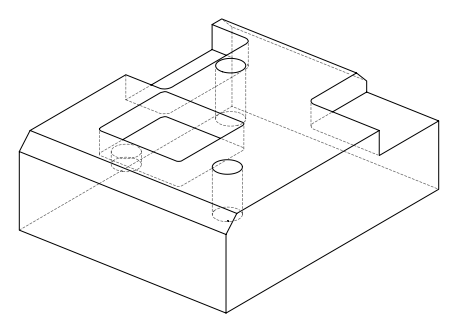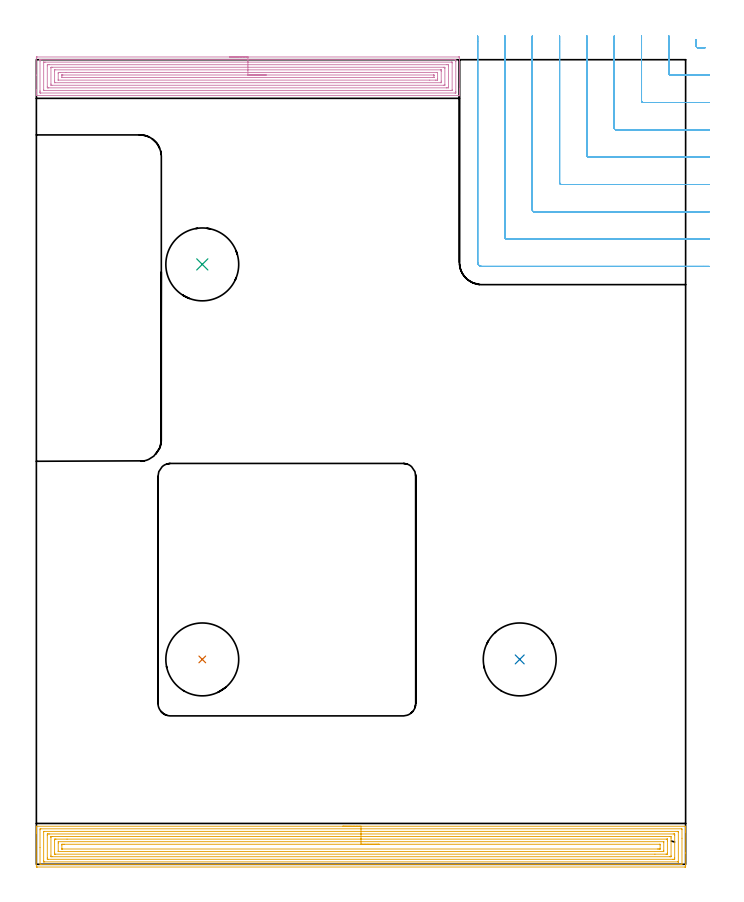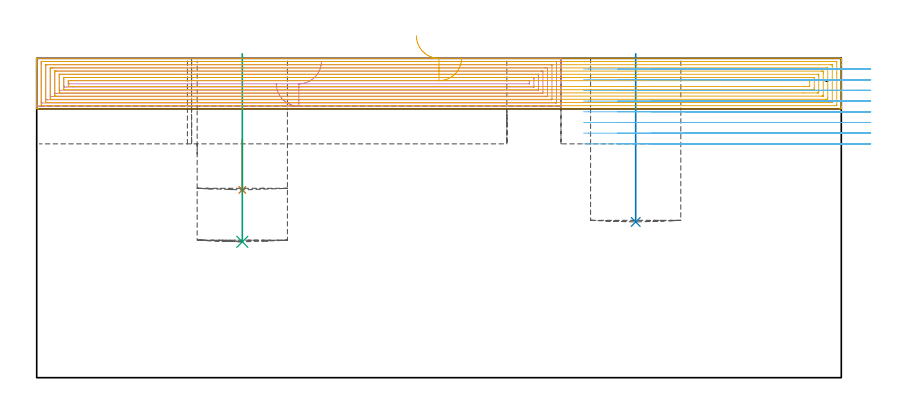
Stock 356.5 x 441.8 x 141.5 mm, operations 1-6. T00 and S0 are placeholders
(PLAN: 8 operations, 4 tool changes, 147 min)
(1 INDEXABLE_INSERT_DRILL_BLIND_HOLE_FROM_SOLID | STEP1POCKET | NXT0302_035 | 0.1 min | 72628 mm3)
(2 INDEXABLE_INSERT_DRILL_BLIND_HOLE_FROM_SOLID_1 | STEP1POCKET_1 | NXT0302_035 | 0.3 min | 90464 mm3)
(3 INDEXABLE_INSERT_DRILL_BLIND_HOLE_FROM_SOLID_2 | STEP1POCKET_2 | NXT0302_035 | 0.33 min | 101514 mm3)
(4 AREA_MILL | FG_CHAMFER_SURFACE | UGT0205_001 | 15.18 min | 54002 mm3)
(5 AREA_MILL_1 | FG_CHAMFER_SURFACE_1 | UGT0205_001 | 23.23 min | 89444 mm3)
(6 MILL_CORNER_NOTCH_RECTANGULAR | CORNER_NOTCH_RECTANGULAR | UGT0201_094 | Follow Part, ap 5, ae 75% | 21.17 min | 578367 mm3)
(7 MILL_RECTANGULAR_POCKET | POCKET_RECTANGULAR_STRAIGHT | NXT0201_011 | Follow Part, ap 3, ae 75% | 58.85 min | 694235 mm3)
(8 MILL_SLOT | SLOT_PARTIAL_RECTANGULAR | UGT0201_094 | Follow Part, ap 5, ae 75% | 27.82 min | 463694 mm3)
(TOOL NXT0302_035 | Index. Insert Drill 40mm [880-D4000L40-05] | D40 PA176 FL200 Z2)
(TOOL UGT0205_001 | Chamfer Mill 20 x 3 x 45 deg. | D20 FL50 Z2)
(TOOL UGT0201_094 | End mill 20 mm | D20 FL38 Z4)
(TOOL NXT0201_011 | ENDMILL 12mm [2P460-1200-NA 1630] | D12 FL38 Z6)
(OP 1 INDEXABLE_INSERT_DRILL_BLIND_HOLE_FROM_SOLID)
G17 G21 G94 G90
T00 M6
G54
G17 G0 G90 X91.1 Y112.5 S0 M3
G43 Z151.5 H1
G94 G81 G98 Z83.2 F250. R105.6
G80
M5
M2
(OP 2 INDEXABLE_INSERT_DRILL_BLIND_HOLE_FROM_SOLID_1)
G17 G21 G94 G90
T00 M6
G54
G17 G0 G90 X265.4 Y112.5 S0 M3
G43 Z151.5 H1
G94 G81 G98 Z69. F250. R143.5
G80
M5
M2
(OP 3 INDEXABLE_INSERT_DRILL_BLIND_HOLE_FROM_SOLID_2)
G17 G21 G94 G90
T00 M6
G54
G17 G0 G90 X91.1 Y329.4 S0 M3
G43 Z151.5 H1
G94 G81 G98 Z60.2 F250. R143.5
G80
M5
M2
(OP 4 AREA_MILL)
G17 G21 G94 G90
T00 M6
G54
G17 G0 G90 X106.15 Y443.3 S1061 M3
G43 Z151.5 H0
Z130.3
G94 G1 X106.188 Z129.429 F250.
X106.302 Z128.564
X106.491 Z127.712
X106.753 Z126.88
X107.087 Z126.074
X107.49 Z125.3
X107.959 Z124.564
X108.49 Z123.872
X109.079 Z123.229
X109.722 Z122.64
X110.414 Z122.109
X111.15 Z121.64
X111.924 Z121.237
X112.73 Z120.903
X113.562 Z120.641
X114.414 Z120.452
X115.278 Z120.338
X116.15 Z120.3
X231.697
X232.13 Y443.296 Z120.302
X232.29 Y443.291 Z120.306
X232.3 Y443.128 Z120.469
Y425.799 Z137.795
Y425.204 Z138.39
Y424.631 Z138.966
Y424.322 Z139.274
Y423.749 Z139.847
Y423.44 Z140.155
Y422.821 Z140.778
Y422.421 Z141.178
X232.294 Y422.106 Z141.485
X232.292 Y422.103 Z141.488
X232.143 Y422.1 Z141.5
X0.156
X0.008 Y422.103 Z141.488
X0.006 Y422.106 Z141.485
X0. Y422.421 Z141.178
Y422.821 Z140.779
Y423.44 Z140.155
Y424.631 Z138.965
Y425.204 Z138.39
Y433.296 Z130.301
Y442.556 Z121.041
X0.003 Y442.842 Z120.755
X0.009 Y443.291 Z120.306
X0.144 Y443.296 Z120.302
X0.603 Y443.3 Z120.3
X116.15
Y441.886 Z121.714
X229.913 Y441.885 Z121.715
X229.989 Y441.884 Z121.716
X230.28 Y441.879 Z121.721
X230.29 Y441.785 Z121.815
X230.297 Y441.58 Z122.02
X230.299 Y441.078 Z122.522
X230.3 Y440.695 Z122.905
X230.299 Y424.322 Z139.278
X230.298 Y423.941 Z139.659
X230.29 Y423.557 Z140.043
X230.286 Y423.52 Z140.08
X230.269 Y423.519 Z140.081
X230.219 Y423.516 Z140.084
X230.117 Y423.515 Z140.085
X229.913 Y423.514 Z140.086
X2.387 Y423.515 Z140.085
X2.311 Y423.516 Z140.084
X2.02 Y423.521 Z140.079
X2.01 Y423.615 Z139.985
X2.003 Y423.82 Z139.78
X2.001 Y424.322 Z139.278
X2. Y424.704 Z138.896
X2.001 Y441.078 Z122.522
X2.002 Y441.459 Z122.141
X2.01 Y441.843 Z121.757
X2.014 Y441.88 Z121.72
X2.031 Y441.881 Z121.719
X2.081 Y441.884 Z121.716
X2.183 Y441.885 Z121.715
X2.387 Y441.886 Z121.714
X116.15
Y440.471 Z123.129
X227.85
X228.128 Y440.469 Z123.131
X228.221 Y440.467 Z123.133
X228.286 Y440.465 Z123.135
X228.291 Y440.366 Z123.234
X228.297 Y440.196 Z123.404
X228.299 Y440.027 Z123.573
Y425.204 Z138.396
Y425.035 Z138.565
X228.294 Y424.978 Z138.622
X228.29 Y424.938 Z138.662
X228.266 Y424.935 Z138.665
X228.128 Y424.933 Z138.667
X227.514 Y424.929 Z138.671
X4.45
X4.172 Y424.931 Z138.669
X4.079 Y424.932 Z138.668
X4.014 Y424.935 Z138.665
X4.009 Y425.034 Z138.566
X4.003 Y425.204 Z138.396
X4.001 Y425.373 Z138.227
X4. Y440.196 Z123.404
X4.001 Y440.365 Z123.235
X4.006 Y440.422 Z123.178
X4.01 Y440.462 Z123.138
X4.034 Y440.465 Z123.135
X4.172 Y440.467 Z123.133
X4.786 Y440.471 Z123.129
X116.15
Y439.057 Z124.543
X225.452
X225.713 Y439.056 Z124.544
X226.185 Y439.05 Z124.55
X226.29 Y439.045 Z124.555
X226.295 Y438.859 Z124.741
X226.3 Y438.476 Z125.124
Y426.968 Z136.632
X226.291 Y426.548 Z137.052
X226.285 Y426.35 Z137.25
X226.08 Y426.346 Z137.254
X225.452 Y426.343 Z137.257
X225.191
X6.849
X6.587 Y426.344 Z137.256
X6.115 Y426.35 Z137.25
X6.01 Y426.355 Z137.245
X6.005 Y426.54 Z137.06
X6. Y426.924 Z136.676
Y438.432 Z125.168
X6.009 Y438.852 Z124.748
X6.015 Y439.05 Z124.55
X6.22 Y439.054 Z124.546
X6.849 Y439.057 Z124.543
X7.109
X116.15
Y437.643 Z125.957
X223.761
X223.948 Y437.64 Z125.96
X224.29 Y437.633 Z125.967
X224.293 Y437.55 Z126.05
X224.3 Y436.925 Z126.675
X224.299 Y428.106 Z135.494
X224.294 Y427.849 Z135.751
X224.29 Y427.778 Z135.822
X224.041 Y427.764 Z135.836
X223.854 Y427.758 Z135.842
X223.761 Y427.757 Z135.843
X223.667
X8.539
X8.352 Y427.76 Z135.84
X8.01 Y427.767 Z135.833
X8.007 Y427.849 Z135.751
X8. Y428.475 Z135.125
X8.001 Y437.294 Z126.306
X8.006 Y437.55 Z126.05
X8.01 Y437.622 Z125.978
X8.259 Y437.636 Z125.964
X8.446 Y437.642 Z125.958
X8.54 Y437.643 Z125.957
X8.633
X116.15
Y436.229 Z127.371
X222.151 Y436.228 Z127.372
X222.23 Y436.226 Z127.374
X222.275 Y436.223 Z127.377
X222.29 Y436.22 Z127.38
X222.291 Y436.199 Z127.401
X222.297 Y435.787 Z127.813
X222.3 Y435.374 Z128.226
Y430.083 Z133.517
X222.298 Y429.613 Z133.987
X222.295 Y429.206 Z134.394
X222.29 Y429.179 Z134.421
X222.272 Y429.177 Z134.423
X222.218 Y429.174 Z134.426
X222.106 Y429.172 Z134.428
X10.149
X10.07 Y429.174 Z134.426
X10.025 Y429.177 Z134.423
X10.01 Y429.18 Z134.42
X10.009 Y429.201 Z134.399
X10.003 Y429.613 Z133.987
X10. Y430.026 Z133.574
Y435.317 Z128.283
X10.002 Y435.787 Z127.813
X10.005 Y436.194 Z127.406
X10.01 Y436.221 Z127.379
X10.028 Y436.223 Z127.377
X10.082 Y436.226 Z127.374
X10.194 Y436.228 Z127.372
X116.15 Y436.229 Z127.371
Y434.815 Z128.785
X220.098 Y434.814 Z128.786
X220.19
X220.272 Y434.81 Z128.79
X220.287 Y434.808 Z128.792
X220.292 Y434.801 Z128.799
X220.297 Y434.786 Z128.814
X220.299 Y434.771 Z128.829
X220.3 Y434.705 Z128.895
X220.299 Y431.178 Z132.422
X220.296 Y430.978 Z132.622
X220.288 Y430.592 Z133.008
X220.098 Y430.588 Z133.012
X220.006 Y430.586 Z133.014
X219.206 Y430.585 Z133.015
X215.985
X12.202 Y430.586 Z133.014
X12.11
X12.028 Y430.59 Z133.01
X12.013 Y430.592 Z133.008
X12.008 Y430.599 Z133.001
X12.003 Y430.613 Z132.987
X12.001 Y430.629 Z132.971
X12. Y430.695 Z132.905
X12.001 Y434.222 Z129.378
X12.004 Y434.422 Z129.178
X12.012 Y434.808 Z128.792
X12.202 Y434.812 Z128.788
X12.294 Y434.814 Z128.786
X13.094 Y434.815 Z128.785
X16.315
X116.15
Y433.4 Z130.2
X218.198
X218.231 Y433.399 Z130.201
X218.262 Y433.397 Z130.203
X218.288 Y433.394 Z130.206
X218.291 Y433.353 Z130.247
X218.3 Y433.154 Z130.446
Y432.259 Z131.341
X218.297 Y432.042 Z131.558
X218.294 Y432.016 Z131.584
X218.292 Y432.008 Z131.592
X218.261 Y432.005 Z131.595
X218.121 Y432.001 Z131.599
X217.946 Y432. Z131.6
X217.684
X14.102
X14.069
X14.038 Y432.003 Z131.597
X14.012 Y432.006 Z131.594
X14.009 Y432.047 Z131.553
X14. Y432.246 Z131.354
Y433.128 Z130.472
Y433.141 Z130.459
X14.003 Y433.358 Z130.242
X14.006 Y433.384 Z130.216
X14.008 Y433.392 Z130.208
X14.04 Y433.395 Z130.205
X14.179 Y433.399 Z130.201
X14.354 Y433.4 Z130.2
X14.616
X116.15
X117.022 Z130.238
X117.887 Z130.352
X118.738 Z130.54
X119.57 Z130.803
X120.376 Z131.137
X121.15 Z131.539
X121.886 Z132.008
X122.578 Z132.539
X123.221 Z133.129
X123.81 Z133.772
X124.342 Z134.464
X124.81 Z135.2
X125.213 Z135.973
X125.547 Z136.779
X125.809 Z137.611
X125.998 Z138.463
X126.112 Z139.328
X126.15 Z140.2
G0 Z151.5
M5
M2
(OP 5 AREA_MILL_1)
G17 G21 G94 G90
T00 M6
G54
G17 G0 G90 X168.25 Y20.9 S1061 M3
G43 Z151.5 H0
G94 G1 X168.288 Z150.628 F250.
X168.402 Z149.763
X168.591 Z148.912
X168.853 Z148.08
X169.187 Z147.274
X169.59 Z146.5
X170.058 Z145.764
X170.59 Z145.072
X171.179 Z144.429
X171.822 Z143.839
X172.514 Z143.308
X173.25 Z142.84
X174.024 Z142.437
X174.83 Z142.103
X175.662 Z141.841
X176.514 Z141.652
X177.378 Z141.538
X178.25 Z141.5
X356.338
X356.49 Y20.897 Z141.488
X356.493 Y20.865 Z141.457
X356.5 Y20.505 Z141.104
Y20.114 Z140.713
Y19.468 Z140.063
Y18.258 Z138.855
Y17.692 Z138.286
Y6.148 Z126.745
Y-0.351 Z120.246
X356.496 Y-0.956 Z119.641
X356.492 Y-1.492 Z119.106
X356.432 Y-1.494 Z119.103
X355.892 Y-1.5 Z119.1
X0.609
X0.259 Y-1.496 Z119.102
X0.01 Y-1.492 Z119.106
X0. Y-1.239 Z119.358
Y17.087 Z137.682
Y17.692 Z138.286
Y18.258 Z138.855
Y18.58 Z139.176
Y19.146 Z139.742
Y19.468 Z140.063
Y20.114 Z140.713
Y20.505 Z141.105
X0.007 Y20.865 Z141.457
X0.01 Y20.897 Z141.488
X0.162 Y20.9 Z141.5
X178.25
Y19.486 Z140.086
X354.106 Y19.485 Z140.085
X354.49 Y19.468 Z140.068
X354.499 Y19.078 Z139.678
X354.5 Y14.29 Z134.89
X354.499 Y0.429 Z121.029
X354.49 Y-0.068 Z120.532
X354.123 Y-0.085 Z120.515
X354.106 Y-0.086 Z120.514
X2.394 Y-0.085 Z120.515
X2.01 Y-0.068 Z120.532
X2.001 Y0.322 Z120.922
X2. Y9.204 Z129.804
X2.001 Y18.971 Z139.571
X2.01 Y19.468 Z140.068
X2.377 Y19.485 Z140.085
X2.394 Y19.486 Z140.086
X178.25
Y18.071 Z138.671
X351.94
X352.321 Y18.069 Z138.669
X352.447 Y18.067 Z138.667
X352.485 Y18.065 Z138.665
X352.49 Y17.989 Z138.589
X352.496 Y17.87 Z138.47
X352.499 Y17.692 Z138.292
X352.5 Y17.514 Z138.114
X352.499 Y1.53 Z122.13
X352.493 Y1.352 Z121.952
X352.49 Y1.334 Z121.934
X352.486 Y1.332 Z121.932
X352.464 Y1.33 Z121.93
X352.416 Y1.329 Z121.929
X352.321
X4.56
X4.179 Y1.331 Z121.931
X4.053 Y1.333 Z121.933
X4.015 Y1.335 Z121.935
X4.01 Y1.411 Z122.011
X4.004 Y1.53 Z122.13
X4.001 Y1.708 Z122.308
X4. Y1.886 Z122.486
X4.001 Y17.87 Z138.47
X4.007 Y18.048 Z138.648
X4.01 Y18.066 Z138.666
X4.014 Y18.068 Z138.668
X4.036 Y18.07 Z138.67
X4.084 Y18.071 Z138.671
X4.179
X178.25
Y16.657 Z137.257
X349.791
X350.42 Y16.652 Z137.252
X350.489 Y16.65 Z137.25
X350.493 Y16.557 Z137.157
X350.497 Y16.355 Z136.955
X350.5 Y15.952 Z136.552
Y3.484 Z124.084
X350.495 Y3.057 Z123.657
X350.49 Y2.844 Z123.444
X350.485 Y2.749 Z123.349
X350.383 Y2.747 Z123.347
X349.643 Y2.743 Z123.343
X349.495
X6.709
X6.08 Y2.748 Z123.348
X6.011 Y2.75 Z123.35
X6.007 Y2.843 Z123.443
X6.003 Y3.045 Z123.645
X6. Y3.448 Z124.048
Y15.916 Z136.516
X6.005 Y16.343 Z136.943
X6.01 Y16.555 Z137.155
X6.015 Y16.65 Z137.25
X6.117 Y16.652 Z137.252
X6.857 Y16.657 Z137.257
X7.005
X178.25
Y15.243 Z135.843
X347.857 Y15.242 Z135.842
X348.073 Y15.24 Z135.84
X348.49 Y15.234 Z135.834
X348.493 Y15.028 Z135.628
X348.5 Y14.389 Z134.989
Y4.621 Z125.221
X348.498 Y4.372 Z124.972
X348.494 Y4.212 Z124.812
X348.49 Y4.175 Z124.775
X348.48 Y4.164 Z124.764
X348.433 Y4.161 Z124.761
X348.29 Y4.158 Z124.758
X348.073 Y4.157 Z124.757
X347.857
X8.643 Y4.158 Z124.758
X8.427 Y4.16 Z124.76
X8.01 Y4.166 Z124.766
X8.007 Y4.372 Z124.972
X8.001 Y5.011 Z125.611
X8. Y14.779 Z135.379
X8.002 Y15.028 Z135.628
X8.006 Y15.188 Z135.788
X8.01 Y15.225 Z135.825
X8.02 Y15.236 Z135.836
X8.067 Y15.239 Z135.839
X8.211 Y15.242 Z135.842
X8.427 Y15.243 Z135.843
X8.643
X178.25
Y13.829 Z134.429
X346.072 Y13.828 Z134.428
X346.387 Y13.827 Z134.427
X346.454 Y13.825 Z134.425
X346.482 Y13.822 Z134.422
X346.49 Y13.81 Z134.41
X346.496 Y13.718 Z134.318
X346.499 Y13.252 Z133.852
X346.5 Y12.827 Z133.427
X346.499 Y6.148 Z126.748
X346.496 Y5.726 Z126.326
X346.49 Y5.587 Z126.187
X346.361 Y5.578 Z126.178
X346.072 Y5.574 Z126.174
X345.758 Y5.572 Z126.172
X339.65 Y5.571 Z126.171
X10.428 Y5.572 Z126.172
X10.113 Y5.573 Z126.173
X10.046 Y5.575 Z126.175
X10.018 Y5.578 Z126.178
X10.01 Y5.59 Z126.19
X10.004 Y5.682 Z126.282
X10.001 Y6.148 Z126.748
X10. Y6.573 Z127.173
X10.001 Y13.252 Z133.852
X10.004 Y13.674 Z134.274
X10.01 Y13.813 Z134.413
X10.139 Y13.822 Z134.422
X10.428 Y13.825 Z134.425
X10.742 Y13.828 Z134.428
X16.84 Y13.829 Z134.429
X178.25
Y12.415 Z133.015
X344.338 Y12.414 Z133.014
X344.439 Y12.41 Z133.01
X344.491 Y12.406 Z133.006
X344.495 Y12.394 Z132.994
X344.498 Y12.364 Z132.964
X344.5 Y12.152 Z132.752
X344.499 Y7.712 Z128.312
X344.49 Y7.036 Z127.636
X344.481 Y6.992 Z127.592
X344.388 Y6.987 Z127.587
X344.337 Y6.986 Z127.586
X12.162
X12.061 Y6.99 Z127.59
X12.009 Y6.994 Z127.594
X12.005 Y7.006 Z127.606
X12.002 Y7.036 Z127.636
X12. Y7.248 Z127.848
X12.001 Y11.687 Z132.287
X12.01 Y12.364 Z132.964
X12.019 Y12.408 Z133.008
X12.112 Y12.413 Z133.013
X12.163 Y12.414 Z133.014
X178.25 Y12.415 Z133.015
Y11. Z131.6
X342.087
X342.356 Y10.998 Z131.598
X342.472 Y10.995 Z131.595
X342.488 Y10.994 Z131.594
X342.492 Y10.974 Z131.574
X342.496 Y10.92 Z131.52
X342.499 Y10.81 Z131.41
X342.5 Y10.589 Z131.189
Y8.813 Z129.413
X342.498 Y8.59 Z129.19
X342.495 Y8.48 Z129.08
X342.49 Y8.425 Z129.025
X342.485 Y8.406 Z129.006
X342.437 Y8.405 Z129.005
X342.022 Y8.401 Z129.001
X341.609 Y8.4 Z129.
X341.131
X14.413
X14.144 Y8.402 Z129.002
X14.028 Y8.405 Z129.005
X14.012 Y8.406 Z129.006
X14.008 Y8.425 Z129.025
X14.004 Y8.48 Z129.08
X14.001 Y8.59 Z129.19
X14. Y10.587 Z131.187
X14.002 Y10.81 Z131.41
X14.005 Y10.92 Z131.52
X14.01 Y10.975 Z131.575
X14.015 Y10.994 Z131.594
X14.063 Y10.995 Z131.595
X14.478 Y10.999 Z131.599
X14.891 Y11. Z131.6
X15.369
X178.25
X179.122 Z131.638
X179.986 Z131.752
X180.838 Z131.941
X181.67 Z132.203
X182.476 Z132.537
X183.25 Z132.94
X183.986 Z133.409
X184.678 Z133.94
X185.321 Z134.529
X185.91 Z135.173
X186.442 Z135.865
X186.91 Z136.6
X187.313 Z137.374
X187.647 Z138.18
X187.909 Z139.012
X188.098 Z139.864
X188.212 Z140.729
X188.25 Z141.6
G0 Z151.5
M5
M2
(OP 6 MILL_CORNER_NOTCH_RECTANGULAR)
G17 G21 G94 G90
T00 M6
G54
G17 G0 G90 X362.3 Y452.946 S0 M3
G43 Z151.5 H0
Z136.762
G94 G1 Y449.946 F250.
Y449.292
G3 X363.292 Y448.3 R1.
G1 X364.099
X367.099
G0 Z151.5
X347.3 Y454.8
Z136.762
G1 Y451.8
Y434.292 F500.
G3 X348.292 Y433.3 R1.
G1 X366.5
X369.5 F250.
G0 Z151.5
X332.3 Y454.8
Z136.762
G1 Y451.8
Y419.293 F500.
G3 X333.293 Y418.3 R1.
G1 X366.5
X369.5 F250.
G0 Z151.5
X317.3 Y454.8
Z136.762
G1 Y451.8
Y404.293 F500.
G3 X318.293 Y403.3 R1.
G1 X366.5
X369.5 F250.
G0 Z151.5
X302.3 Y454.8
Z136.762
G1 Y451.8
Y389.294 F500.
G3 X303.294 Y388.3 R1.
G1 X366.5
X369.5 F250.
G0 Z151.5
X287.3 Y454.8
Z136.762
G1 Y451.8
Y374.294 F500.
G3 X288.294 Y373.3 R1.
G1 X366.5
X369.5 F250.
G0 Z151.5
X272.3 Y454.8
Z136.762
G1 Y451.8
Y359.295 F500.
G3 X273.295 Y358.3 R1.
G1 X366.5
X369.5 F250.
G0 Z151.5
X257.3 Y454.8
Z136.762
G1 Y451.8
Y344.295 F500.
G3 X258.295 Y343.3 R1.
G1 X366.5
X369.5 F250.
G0 Z151.5
X242.3 Y454.8
Z136.762
G1 Y451.8
Y330.5 F500.
G3 X244.5 Y328.3 R2.2
G1 X366.5
X369.5 F250.
G0 Z151.5
X362.3 Y452.946
Z132.025
G1 Y449.946
Y449.292
G3 X363.292 Y448.3 R1.
G1 X364.099
X367.099
G0 Z151.5
X347.3 Y454.8
Z132.025
G1 Y451.8
Y434.293 F500.
G3 X348.293 Y433.3 R1.
G1 X366.5
X369.5 F250.
G0 Z151.5
X332.3 Y454.8
Z132.025
G1 Y451.8
Y419.293 F500.
G3 X333.293 Y418.3 R1.
G1 X366.5
X369.5 F250.
G0 Z151.5
X317.3 Y454.8
Z132.025
G1 Y451.8
Y404.294 F500.
G3 X318.294 Y403.3 R1.
G1 X366.5
X369.5 F250.
G0 Z151.5
X302.3 Y454.8
Z132.025
G1 Y451.8
Y389.294 F500.
G3 X303.294 Y388.3 R1.
G1 X366.5
X369.5 F250.
G0 Z151.5
X287.3 Y454.8
Z132.025
G1 Y451.8
Y374.294 F500.
G3 X288.294 Y373.3 R1.
G1 X366.5
X369.5 F250.
G0 Z151.5
X272.3 Y454.8
Z132.025
G1 Y451.8
Y359.295 F500.
G3 X273.295 Y358.3 R1.
G1 X366.5
X369.5 F250.
G0 Z151.5
X257.3 Y454.8
Z132.025
G1 Y451.8
Y344.295 F500.
G3 X258.295 Y343.3 R1.
G1 X366.5
X369.5 F250.
G0 Z151.5
X242.3 Y454.8
Z132.025
G1 Y451.8
Y330.5 F500.
G3 X244.5 Y328.3 R2.2
G1 X366.5
X369.5 F250.
G0 Z151.5
X362.3 Y452.946
Z127.287
G1 Y449.946
Y449.292
G3 X363.292 Y448.3 R1.
G1 X364.099
X367.099
G0 Z151.5
X347.3 Y454.8
Z127.287
G1 Y451.8
Y434.292 F500.
G3 X348.292 Y433.3 R1.
G1 X366.5
X369.5 F250.
G0 Z151.5
X332.3 Y454.8
Z127.287
G1 Y451.8
Y419.293 F500.
G3 X333.293 Y418.3 R1.
G1 X366.5
X369.5 F250.
G0 Z151.5
X317.3 Y454.8
Z127.287
G1 Y451.8
Y404.293 F500.
G3 X318.293 Y403.3 R1.
G1 X366.5
X369.5 F250.
G0 Z151.5
X302.3 Y454.8
Z127.287
G1 Y451.8
Y389.294 F500.
G3 X303.294 Y388.3 R1.
G1 X366.5
X369.5 F250.
G0 Z151.5
X287.3 Y454.8
Z127.287
G1 Y451.8
Y374.294 F500.
G3 X288.294 Y373.3 R1.
G1 X366.5
X369.5 F250.
G0 Z151.5
X272.3 Y454.8
Z127.287
G1 Y451.8
Y359.295 F500.
G3 X273.295 Y358.3 R1.
G1 X366.5
X369.5 F250.
G0 Z151.5
X257.3 Y454.8
Z127.287
G1 Y451.8
Y344.295 F500.
G3 X258.295 Y343.3 R1.
G1 X366.5
X369.5 F250.
G0 Z151.5
X242.3 Y454.8
Z127.287
G1 Y451.8
Y330.5 F500.
G3 X244.5 Y328.3 R2.2
G1 X366.5
X369.5 F250.
G0 Z151.5
X362.3 Y452.946
Z122.55
G1 Y449.946
Y449.292
G3 X363.292 Y448.3 R1.
G1 X364.099
X367.099
G0 Z151.5
X347.3 Y454.8
Z122.55
G1 Y451.8
Y434.292 F500.
G3 X348.292 Y433.3 R1.
G1 X366.5
X369.5 F250.
G0 Z151.5
X332.3 Y454.8
Z122.55
G1 Y451.8
Y419.293 F500.
G3 X333.293 Y418.3 R1.
G1 X366.5
X369.5 F250.
G0 Z151.5
X317.3 Y454.8
Z122.55
G1 Y451.8
Y404.294 F500.
G3 X318.294 Y403.3 R1.
G1 X366.5
X369.5 F250.
G0 Z151.5
X302.3 Y454.8
Z122.55
G1 Y451.8
Y389.294 F500.
G3 X303.294 Y388.3 R1.
G1 X366.5
X369.5 F250.
G0 Z151.5
X287.3 Y454.8
Z122.55
G1 Y451.8
Y374.294 F500.
G3 X288.294 Y373.3 R1.
G1 X366.5
X369.5 F250.
G0 Z151.5
X272.3 Y454.8
Z122.55
G1 Y451.8
Y359.295 F500.
G3 X273.295 Y358.3 R1.
G1 X366.5
X369.5 F250.
G0 Z151.5
X257.3 Y454.8
Z122.55
G1 Y451.8
Y344.295 F500.
G3 X258.295 Y343.3 R1.
G1 X366.5
X369.5 F250.
G0 Z151.5
X242.3 Y454.8
Z122.55
G1 Y451.8
Y330.5 F500.
G3 X244.5 Y328.3 R2.2
G1 X366.5
X369.5 F250.
G0 Z151.5
X362.3 Y452.946
Z117.812
G1 Y449.946
Y449.292
G3 X363.292 Y448.3 R1.
G1 X364.099
X367.099
G0 Z151.5
X347.3 Y454.8
Z117.812
G1 Y451.8
Y434.292 F500.
G3 X348.292 Y433.3 R1.
G1 X366.5
X369.5 F250.
G0 Z151.5
X332.3 Y454.8
Z117.812
G1 Y451.8
Y419.293 F500.
G3 X333.293 Y418.3 R1.
G1 X366.5
X369.5 F250.
G0 Z151.5
X317.3 Y454.8
Z117.812
G1 Y451.8
Y404.293 F500.
G3 X318.293 Y403.3 R1.
G1 X366.5
X369.5 F250.
G0 Z151.5
X302.3 Y454.8
Z117.812
G1 Y451.8
Y389.294 F500.
G3 X303.294 Y388.3 R1.
G1 X366.5
X369.5 F250.
G0 Z151.5
X287.3 Y454.8
Z117.812
G1 Y451.8
Y374.294 F500.
G3 X288.294 Y373.3 R1.
G1 X366.5
X369.5 F250.
G0 Z151.5
X272.3 Y454.8
Z117.812
G1 Y451.8
Y359.295 F500.
G3 X273.295 Y358.3 R1.
G1 X366.5
X369.5 F250.
G0 Z151.5
X257.3 Y454.8
Z117.812
G1 Y451.8
Y344.295 F500.
G3 X258.295 Y343.3 R1.
G1 X366.5
X369.5 F250.
G0 Z151.5
X242.3 Y454.8
Z117.812
G1 Y451.8
Y330.5 F500.
G3 X244.5 Y328.3 R2.2
G1 X366.5
X369.5 F250.
G0 Z151.5
X362.3 Y452.946
Z113.075
G1 Y449.946
Y449.292
G3 X363.292 Y448.3 R1.
G1 X364.099
X367.099
G0 Z151.5
X347.3 Y454.8
Z113.075
G1 Y451.8
Y434.292 F500.
G3 X348.292 Y433.3 R1.
G1 X366.5
X369.5 F250.
G0 Z151.5
X332.3 Y454.8
Z113.075
G1 Y451.8
Y419.293 F500.
G3 X333.293 Y418.3 R1.
G1 X366.5
X369.5 F250.
G0 Z151.5
X317.3 Y454.8
Z113.075
G1 Y451.8
Y404.293 F500.
G3 X318.293 Y403.3 R1.
G1 X366.5
X369.5 F250.
G0 Z151.5
X302.3 Y454.8
Z113.075
G1 Y451.8
Y389.294 F500.
G3 X303.294 Y388.3 R1.
G1 X366.5
X369.5 F250.
G0 Z151.5
X287.3 Y454.8
Z113.075
G1 Y451.8
Y374.294 F500.
G3 X288.294 Y373.3 R1.
G1 X366.5
X369.5 F250.
G0 Z151.5
X272.3 Y454.8
Z113.075
G1 Y451.8
Y359.295 F500.
G3 X273.295 Y358.3 R1.
G1 X366.5
X369.5 F250.
G0 Z151.5
X257.3 Y454.8
Z113.075
G1 Y451.8
Y344.295 F500.
G3 X258.295 Y343.3 R1.
G1 X366.5
X369.5 F250.
G0 Z151.5
X242.3 Y454.8
Z113.075
G1 Y451.8
Y330.5 F500.
G3 X244.5 Y328.3 R2.2
G1 X366.5
X369.5 F250.
G0 Z151.5
X362.3 Y452.946
Z108.337
G1 Y449.946
Y449.292
G3 X363.292 Y448.3 R1.
G1 X364.099
X367.099
G0 Z151.5
X347.3 Y454.8
Z108.337
G1 Y451.8
Y434.292 F500.
G3 X348.292 Y433.3 R1.
G1 X366.5
X369.5 F250.
G0 Z151.5
X332.3 Y454.8
Z108.337
G1 Y451.8
Y419.293 F500.
G3 X333.293 Y418.3 R1.
G1 X366.5
X369.5 F250.
G0 Z151.5
X317.3 Y454.8
Z108.337
G1 Y451.8
Y404.293 F500.
G3 X318.293 Y403.3 R1.
G1 X366.5
X369.5 F250.
G0 Z151.5
X302.3 Y454.8
Z108.337
G1 Y451.8
Y389.294 F500.
G3 X303.294 Y388.3 R1.
G1 X366.5
X369.5 F250.
G0 Z151.5
X287.3 Y454.8
Z108.337
G1 Y451.8
Y374.294 F500.
G3 X288.294 Y373.3 R1.
G1 X366.5
X369.5 F250.
G0 Z151.5
X272.3 Y454.8
Z108.337
G1 Y451.8
Y359.295 F500.
G3 X273.295 Y358.3 R1.
G1 X366.5
X369.5 F250.
G0 Z151.5
X257.3 Y454.8
Z108.337
G1 Y451.8
Y344.295 F500.
G3 X258.295 Y343.3 R1.
G1 X366.5
X369.5 F250.
G0 Z151.5
X242.3 Y454.8
Z108.337
G1 Y451.8
Y330.5 F500.
G3 X244.5 Y328.3 R2.2
G1 X366.5
X369.5 F250.
G0 Z151.5
X362.3 Y452.946
Z103.6
G1 Y449.946
Y449.292
G3 X363.292 Y448.3 R1.
G1 X364.099
X367.099
G0 Z151.5
X347.3 Y454.8
Z103.6
G1 Y451.8
Y434.292 F500.
G3 X348.292 Y433.3 R1.
G1 X366.5
X369.5 F250.
G0 Z151.5
X332.3 Y454.8
Z103.6
G1 Y451.8
Y419.293 F500.
G3 X333.293 Y418.3 R1.
G1 X366.5
X369.5 F250.
G0 Z151.5
X317.3 Y454.8
Z103.6
G1 Y451.8
Y404.293 F500.
G3 X318.293 Y403.3 R1.
G1 X366.5
X369.5 F250.
G0 Z151.5
X302.3 Y454.8
Z103.6
G1 Y451.8
Y389.294 F500.
G3 X303.294 Y388.3 R1.
G1 X366.5
X369.5 F250.
G0 Z151.5
X287.3 Y454.8
Z103.6
G1 Y451.8
Y374.294 F500.
G3 X288.294 Y373.3 R1.
G1 X366.5
X369.5 F250.
G0 Z151.5
X272.3 Y454.8
Z103.6
G1 Y451.8
Y359.295 F500.
G3 X273.295 Y358.3 R1.
G1 X366.5
X369.5 F250.
G0 Z151.5
X257.3 Y454.8
Z103.6
G1 Y451.8
Y344.295 F500.
G3 X258.295 Y343.3 R1.
G1 X366.5
X369.5 F250.
G0 Z151.5
X242.3 Y454.8
Z103.6
G1 Y451.8
Y330.5 F500.
G3 X244.5 Y328.3 R2.2
G1 X366.5
X369.5 F250.
G0 Z151.5
M5
M2
